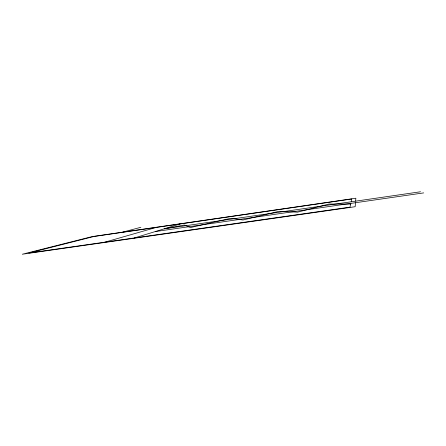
<?xml version="1.0" encoding="UTF-8"?>
<svg xmlns="http://www.w3.org/2000/svg" width="446" height="446" viewBox="0 0 446 446"><rect width="100%" height="100%" fill="white"/><g stroke="black" fill="none" stroke-linecap="round" stroke-linejoin="round"><path stroke-width="0.67" d="M355.495 202.718L355.167 206.71L22.3 254.231L92.144 236.592L355.863 198.219L355.624 201.152M350.829 203.393L350.015 207.145L28.884 253.021L93.983 236.492L351.788 198.994L351.175 201.798M134.441 237.941L180.033 223.976M104.855 242.167L156.044 227.466M122.6 232.16L140.875 227.293M164.669 228.681L184.215 225.04L190.459 227.549L230.905 218.278L243.014 219.995L279.129 211.287L297.515 212.162L328.964 204.067L350.69 204.039M164.195 228.826L420.556 191.769M155.253 231.569L423.7 192.895"/></g></svg>
